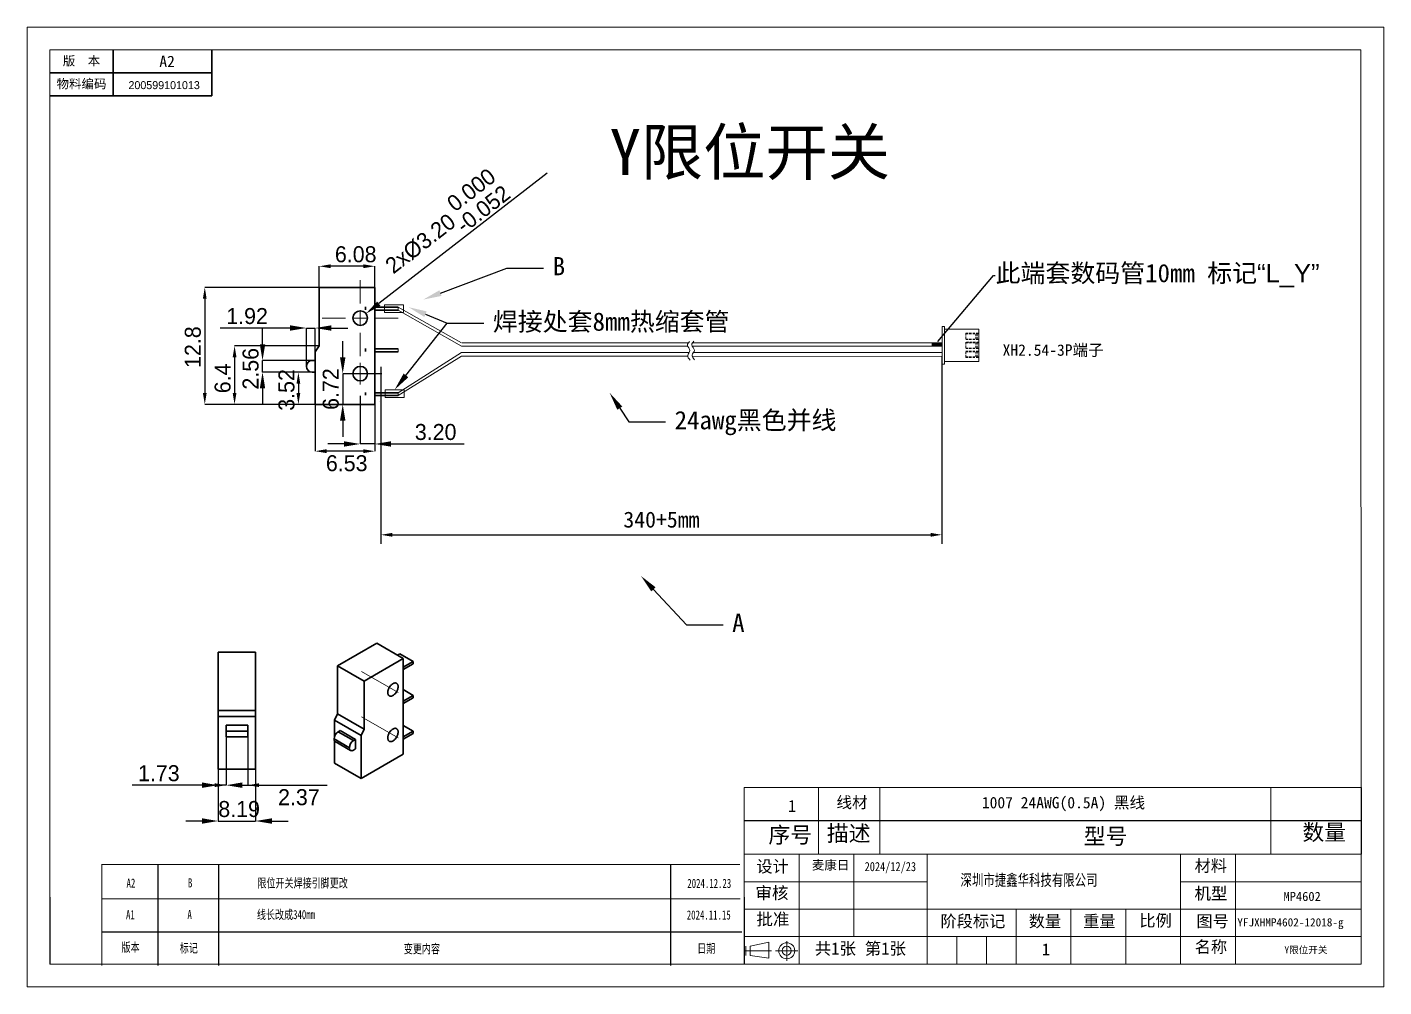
# Model space of a CAD drawing. Header units: millimetres. Extents: x -293 to 5666, y -3485 to 352.
# Drawn here: x 135.8 to 432.8, y -2423.2 to -2213.2 of the extents above; entities that cross this region are included whole.
import ezdxf
from ezdxf import colors
from ezdxf.entities.mleader import LeaderData, LeaderLine
from ezdxf.math import Vec2, Vec3

# ---------------------------------------------------------------- set-up
doc = ezdxf.new("R2010")
doc.units = ezdxf.units.MM
doc.header["$PDSIZE"] = -1
for name, pattern in [('CENTERX2', [20.32, 12.7, -2.54, 2.54, -2.54]), ('F', [0.75, 0.5, -0.25]), ('点画线', [18, 12, -2, 2, -2])]:
    doc.linetypes.add(name, pattern=pattern)
doc.layers.get('0').update_dxf_attribs({"lineweight": 18})
for name, color, linetype, lineweight in [('FORMAT', 7, 'Continuous', 35), ('SLD-0', 179, 'Continuous', 18), ('中心线层', 1, '点画线', 18), ('图框线', 1, 'Continuous', 30), ('地线', 2, 'Continuous', 18), ('尺寸线层', 3, 'Continuous', 18), ('更新', 10, 'Continuous', 18), ('轮廓实线层', 7, 'Continuous', 35)]:
    doc.layers.add(name, color=color, linetype=linetype, lineweight=lineweight)
doc.styles.add('SLDTEXTSTYLE0', font='')
doc.styles.add('SLDTEXTSTYLE1', font='')
doc.styles.add('SLDTEXTSTYLE3', font='', dxfattribs={"width": 0.827647})
doc.styles.get("Standard").update_dxf_attribs({"font": ''})
doc.styles.get('SLDTEXTSTYLE0').set_extended_font_data('汉仪长仿宋体')
doc.styles.get('SLDTEXTSTYLE1').set_extended_font_data('汉仪长仿宋体')
doc.styles.get('SLDTEXTSTYLE3').set_extended_font_data('汉仪长仿宋体')
doc.styles.get('Standard').set_extended_font_data('FangSong')
doc.dimstyles.new('ISO-25', dxfattribs={"dimtxt": 2.5, "dimasz": 2.5, "dimexe": 1.25, "dimexo": 0.625, "dimtad": 1, "dimtxsty": 'Standard', "dimcen": 2.5, "dimdle": 5, "dimadec": 0, "dimazin": 0, "dimtfac": 1, "dimtmove": 0, "dimatfit": 3, "dimfxl": 1, "dimarcsym": 0})
doc.dimstyles.new('SLDDIMSTYLE1', dxfattribs={"dimtxt": 3.5, "dimasz": 2.5, "dimexe": 0, "dimexo": 0.0625, "dimgap": 0.875, "dimtad": 2, "dimlfac": 0.5, "dimrnd": 1e-09, "dimzin": 12, "dimdsep": 46, "dimtxsty": 'SLDTEXTSTYLE1', "dimsah": 1, "dimcen": 0.09, "dimadec": 0, "dimazin": 3, "dimtfac": 1, "dimtofl": 0, "dimtmove": 0, "dimatfit": 3, "dimfxl": 1, "dimfrac": 2, "dimtolj": 1, "dimtzin": 12, "dimarcsym": 0})
doc.dimstyles.new('SLDDIMSTYLE2', dxfattribs={"dimtxt": 3.5, "dimasz": 3.556, "dimexe": 0, "dimexo": 0.0625, "dimgap": 0.875, "dimtad": 1, "dimrnd": 1e-09, "dimzin": 4, "dimdsep": 46, "dimtxsty": 'SLDTEXTSTYLE0', "dimsah": 1, "dimcen": 0.09, "dimadec": 0, "dimazin": 1, "dimtfac": 1, "dimtmove": 0, "dimatfit": 0, "dimfxl": 1, "dimfrac": 2, "dimtolj": 1, "dimtzin": 12, "dimarcsym": 0})
doc.dimstyles.new('SLDDIMSTYLE3', dxfattribs={"dimtxt": 3.5, "dimasz": 3.556, "dimexe": 0, "dimexo": 0.0625, "dimgap": 0.875, "dimtad": 1, "dimrnd": 1e-09, "dimzin": 4, "dimdsep": 46, "dimtxsty": 'SLDTEXTSTYLE0', "dimsah": 1, "dimcen": 0.09, "dimadec": 0, "dimazin": 1, "dimtol": 1, "dimtm": 0.052, "dimtfac": 1, "dimtdec": 3, "dimtofl": 0, "dimtmove": 0, "dimatfit": 3, "dimfxl": 1, "dimfrac": 2, "dimtolj": 1, "dimtzin": 0, "dimarcsym": 0})

# ---------------------------------------------------------------- blocks, each defined once
blk = doc.blocks.new('*D1189')
at = {"layer": 'Defpoints', "color": 0, "transparency": 16777216}
for p in [(336.06, -2285.24), (213.24, -2287.48), (336.06, -2324.24)]:
    blk.add_point(p, dxfattribs=at)
at = {"layer": '更新', "color": 0, "lineweight": -2, "transparency": 16777216}
for p, q in [((336.06, -2285.24), (336.06, -2326.24)), ((213.24, -2287.48), (213.24, -2326.24)), ((215.74, -2324.24), (333.56, -2324.24))]:
    blk.add_line(p, q, dxfattribs=at)
at = {"layer": '更新', "color": 0, "transparency": 16777216}
for points in [[(215.74, -2323.82), (215.74, -2324.66), (213.24, -2324.24)], [(333.56, -2324.66), (333.56, -2323.82), (336.06, -2324.24)]]:
    blk.add_solid(points, dxfattribs=at)
at = {"layer": '更新', "color": 0, "transparency": 16777216, "insert": (274.65, -2320.94), "char_height": 3.5, "attachment_point": 5}
blk.add_mtext('\\A1;340+5mm', dxfattribs=at)
blk = doc.blocks.new('*D1192')
at = {"layer": 'Defpoints', "color": 0, "transparency": 16777216}
for p in [(177.62, -2375.5), (185.81, -2375.5), (185.81, -2386.87)]:
    blk.add_point(p, dxfattribs=at)
at = {"layer": 'FORMAT', "color": 0, "lineweight": -2, "transparency": 16777216}
for p, q in [((177.62, -2375.56), (177.62, -2386.87)), ((185.81, -2375.56), (185.81, -2386.87)), ((174.07, -2386.87), (170.51, -2386.87)), ((177.62, -2386.87), (185.81, -2386.87)), ((189.37, -2386.87), (192.93, -2386.87))]:
    blk.add_line(p, q, dxfattribs=at)
at = {"layer": 'FORMAT', "color": 0, "transparency": 16777216}
for points in [[(174.07, -2387.46), (174.07, -2386.27), (177.62, -2386.87)], [(189.37, -2386.27), (189.37, -2387.46), (185.81, -2386.87)]]:
    blk.add_solid(points, dxfattribs=at)
at = {"layer": 'FORMAT', "color": 0, "transparency": 16777216, "insert": (182.21, -2382.49), "char_height": 3.5, "attachment_point": 2, "style": 'SLDTEXTSTYLE0'}
blk.add_mtext('\\A1;8.19', dxfattribs=at)
blk = doc.blocks.new('*D1193')
at = {"layer": 'Defpoints', "color": 0, "transparency": 16777216}
for p in [(179.35, -2368.46), (184.09, -2368.46), (179.35, -2379.03)]:
    blk.add_point(p, dxfattribs=at)
at = {"layer": 'FORMAT', "color": 0, "lineweight": -2, "transparency": 16777216}
for p, q in [((179.35, -2368.52), (179.35, -2379.03)), ((184.09, -2368.52), (184.09, -2379.03)), ((176.85, -2379.03), (174.35, -2379.03)), ((186.59, -2379.03), (201.5, -2379.03))]:
    blk.add_line(p, q, dxfattribs=at)
at = {"layer": 'FORMAT', "color": 0, "transparency": 16777216}
for points in [[(176.85, -2379.44), (176.85, -2378.61), (179.35, -2379.03)], [(186.59, -2378.61), (186.59, -2379.44), (184.09, -2379.03)]]:
    blk.add_solid(points, dxfattribs=at)
at = {"layer": 'FORMAT', "color": 0, "transparency": 16777216, "insert": (195.29, -2379.9), "char_height": 3.5, "attachment_point": 2, "style": 'SLDTEXTSTYLE1'}
blk.add_mtext('\\A1;2.37', dxfattribs=at)
blk = doc.blocks.new('*D1194')
at = {"layer": 'Defpoints', "color": 0, "transparency": 16777216}
for p in [(179.35, -2368.46), (177.62, -2375.5), (177.62, -2379.03)]:
    blk.add_point(p, dxfattribs=at)
at = {"layer": 'FORMAT', "color": 0, "lineweight": -2, "transparency": 16777216}
for p, q in [((179.35, -2368.52), (179.35, -2379.03)), ((177.62, -2375.56), (177.62, -2379.03)), ((174.07, -2379.03), (158.76, -2379.03)), ((179.35, -2379.03), (177.62, -2379.03)), ((182.91, -2379.03), (186.46, -2379.03))]:
    blk.add_line(p, q, dxfattribs=at)
at = {"layer": 'FORMAT', "color": 0, "transparency": 16777216}
for points in [[(174.07, -2379.62), (174.07, -2378.43), (177.62, -2379.03)], [(182.91, -2378.43), (182.91, -2379.62), (179.35, -2379.03)]]:
    blk.add_solid(points, dxfattribs=at)
at = {"layer": 'FORMAT', "color": 0, "transparency": 16777216, "insert": (164.63, -2374.65), "char_height": 3.5, "attachment_point": 2, "style": 'SLDTEXTSTYLE0'}
blk.add_mtext('\\A1;1.73', dxfattribs=at)
blk = doc.blocks.new('*D1198')
at = {"layer": 'Defpoints', "color": 0, "transparency": 16777216}
for p in [(211.91, -2270.1), (174.69, -2295.7), (211.91, -2295.7)]:
    blk.add_point(p, dxfattribs=at)
at = {"layer": 'FORMAT', "color": 0, "lineweight": -2, "transparency": 16777216}
for p, q in [((211.85, -2270.1), (174.69, -2270.1)), ((174.69, -2272.6), (174.69, -2293.2)), ((211.85, -2295.7), (174.69, -2295.7))]:
    blk.add_line(p, q, dxfattribs=at)
at = {"layer": 'FORMAT', "color": 0, "transparency": 16777216}
for points in [[(175.1, -2272.6), (174.27, -2272.6), (174.69, -2270.1)], [(174.27, -2293.2), (175.1, -2293.2), (174.69, -2295.7)]]:
    blk.add_solid(points, dxfattribs=at)
at = {"layer": 'FORMAT', "color": 0, "transparency": 16777216, "insert": (170.31, -2283.17), "char_height": 3.5, "attachment_point": 2, "rotation": 90, "style": 'SLDTEXTSTYLE1'}
blk.add_mtext('\\A1;12.8', dxfattribs=at)
blk = doc.blocks.new('*D1199')
at = {"layer": 'Defpoints', "color": 0, "transparency": 16777216}
for p in [(213.51, -2288.98), (204.89, -2295.7), (211.91, -2295.7)]:
    blk.add_point(p, dxfattribs=at)
at = {"layer": 'FORMAT', "color": 0, "lineweight": -2, "transparency": 16777216}
for p, q in [((204.89, -2285.43), (204.89, -2281.87)), ((213.45, -2288.98), (204.89, -2288.98)), ((204.89, -2288.98), (204.89, -2295.7)), ((211.85, -2295.7), (204.89, -2295.7)), ((204.89, -2299.26), (204.89, -2302.81))]:
    blk.add_line(p, q, dxfattribs=at)
at = {"layer": 'FORMAT', "color": 0, "transparency": 16777216}
for points in [[(204.29, -2285.43), (205.48, -2285.43), (204.89, -2288.98)], [(205.48, -2299.26), (204.29, -2299.26), (204.89, -2295.7)]]:
    blk.add_solid(points, dxfattribs=at)
at = {"layer": 'FORMAT', "color": 0, "transparency": 16777216, "insert": (200.51, -2292.35), "char_height": 3.5, "attachment_point": 2, "rotation": 90, "style": 'SLDTEXTSTYLE0'}
blk.add_mtext('\\A1;6.72', dxfattribs=at)
blk = doc.blocks.new('*D1200')
at = {"layer": 'Defpoints', "color": 0, "transparency": 16777216}
for p in [(198.85, -2295.7), (211.91, -2295.7), (198.85, -2305.94)]:
    blk.add_point(p, dxfattribs=at)
at = {"layer": 'FORMAT', "color": 0, "lineweight": -2, "transparency": 16777216}
for p, q in [((198.85, -2295.76), (198.85, -2305.94)), ((211.91, -2295.76), (211.91, -2305.94)), ((209.41, -2305.94), (201.35, -2305.94))]:
    blk.add_line(p, q, dxfattribs=at)
at = {"layer": 'FORMAT', "color": 0, "transparency": 16777216}
for points in [[(201.35, -2305.52), (201.35, -2306.36), (198.85, -2305.94)], [(209.41, -2306.36), (209.41, -2305.52), (211.91, -2305.94)]]:
    blk.add_solid(points, dxfattribs=at)
at = {"layer": 'FORMAT', "color": 0, "transparency": 16777216, "insert": (205.76, -2306.82), "char_height": 3.5, "attachment_point": 2, "style": 'SLDTEXTSTYLE1'}
blk.add_mtext('\\A1;6.53', dxfattribs=at)
blk = doc.blocks.new('*D1201')
at = {"layer": 'Defpoints', "color": 0, "transparency": 16777216}
for p in [(208.71, -2293.78), (211.91, -2295.7), (208.71, -2304.36)]:
    blk.add_point(p, dxfattribs=at)
at = {"layer": 'FORMAT', "color": 0, "lineweight": -2, "transparency": 16777216}
for p, q in [((208.71, -2293.84), (208.71, -2304.36)), ((211.91, -2295.76), (211.91, -2304.36)), ((205.15, -2304.36), (201.6, -2304.36)), ((211.91, -2304.36), (208.71, -2304.36)), ((215.47, -2304.36), (231.44, -2304.36))]:
    blk.add_line(p, q, dxfattribs=at)
at = {"layer": 'FORMAT', "color": 0, "transparency": 16777216}
for points in [[(205.15, -2304.96), (205.15, -2303.77), (208.71, -2304.36)], [(215.47, -2303.77), (215.47, -2304.96), (211.91, -2304.36)]]:
    blk.add_solid(points, dxfattribs=at)
at = {"layer": 'FORMAT', "color": 0, "transparency": 16777216, "insert": (225.23, -2299.99), "char_height": 3.5, "attachment_point": 2, "style": 'SLDTEXTSTYLE0'}
blk.add_mtext('\\A1;3.20', dxfattribs=at)
blk = doc.blocks.new('*D1202')
at = {"layer": 'Defpoints', "color": 0, "transparency": 16777216}
for p in [(198.85, -2278.99), (198.85, -2284.18), (196.93, -2287.38)]:
    blk.add_point(p, dxfattribs=at)
at = {"layer": 'FORMAT', "color": 0, "lineweight": -2, "transparency": 16777216}
for p, q in [((193.38, -2278.99), (178.07, -2278.99)), ((196.93, -2287.32), (196.93, -2278.99)), ((196.93, -2278.99), (198.85, -2278.99)), ((198.85, -2284.12), (198.85, -2278.99)), ((202.41, -2278.99), (205.97, -2278.99))]:
    blk.add_line(p, q, dxfattribs=at)
at = {"layer": 'FORMAT', "color": 0, "transparency": 16777216}
for points in [[(193.38, -2279.58), (193.38, -2278.4), (196.93, -2278.99)], [(202.41, -2278.4), (202.41, -2279.58), (198.85, -2278.99)]]:
    blk.add_solid(points, dxfattribs=at)
at = {"layer": 'FORMAT', "color": 0, "transparency": 16777216, "insert": (183.95, -2274.62), "char_height": 3.5, "attachment_point": 2, "style": 'SLDTEXTSTYLE0'}
blk.add_mtext('\\A1;1.92', dxfattribs=at)
blk = doc.blocks.new('*D1203')
at = {"layer": 'Defpoints', "color": 0, "transparency": 16777216}
for p in [(199.75, -2265.48), (199.75, -2270.1), (211.91, -2270.1)]:
    blk.add_point(p, dxfattribs=at)
at = {"layer": 'FORMAT', "color": 0, "lineweight": -2, "transparency": 16777216}
for p, q in [((199.75, -2270.04), (199.75, -2265.48)), ((209.41, -2265.48), (202.25, -2265.48)), ((211.91, -2270.04), (211.91, -2265.48))]:
    blk.add_line(p, q, dxfattribs=at)
at = {"layer": 'FORMAT', "color": 0, "transparency": 16777216}
for points in [[(202.25, -2265.06), (202.25, -2265.89), (199.75, -2265.48)], [(209.41, -2265.89), (209.41, -2265.06), (211.91, -2265.48)]]:
    blk.add_solid(points, dxfattribs=at)
at = {"layer": 'FORMAT', "color": 0, "transparency": 16777216, "insert": (207.73, -2261.1), "char_height": 3.5, "attachment_point": 2, "style": 'SLDTEXTSTYLE1'}
blk.add_mtext('\\A1;6.08', dxfattribs=at)
blk = doc.blocks.new('*D1204')
at = {"layer": 'Defpoints', "color": 0, "transparency": 16777216}
for p in [(207.45, -2277.8), (209.97, -2275.84)]:
    blk.add_point(p, dxfattribs=at)
at = {"layer": 'FORMAT', "color": 0, "lineweight": -2, "transparency": 16777216}
for p, q in [((249.62, -2245.09), (212.78, -2273.66)), ((208.62, -2276.82), (208.8, -2276.82)), ((208.71, -2276.91), (208.71, -2276.73))]:
    blk.add_line(p, q, dxfattribs=at)
at = {"layer": 'FORMAT', "color": 0, "transparency": 16777216}
blk.add_solid([(212.42, -2273.19), (213.15, -2274.13), (209.97, -2275.84)], dxfattribs=at)
at = {"layer": 'FORMAT', "color": 0, "transparency": 16777216, "insert": (212.31, -2262.59), "char_height": 3.5, "attachment_point": 1, "rotation": 37.7936, "style": 'SLDTEXTSTYLE0'}
blk.add_mtext('\\A1;2x%%c3.20\\S 0.000^ -0.052;', dxfattribs=at)
blk = doc.blocks.new('*D1205')
at = {"layer": 'Defpoints', "color": 0, "transparency": 16777216}
for p in [(187.33, -2286.1), (198.21, -2286.1), (198.21, -2288.66)]:
    blk.add_point(p, dxfattribs=at)
at = {"layer": 'FORMAT', "color": 0, "lineweight": -2, "transparency": 16777216}
for p, q in [((187.33, -2282.55), (187.33, -2278.99)), ((198.15, -2286.1), (187.33, -2286.1)), ((187.33, -2288.66), (187.33, -2286.1)), ((198.15, -2288.66), (187.33, -2288.66)), ((187.33, -2292.22), (187.33, -2295.77))]:
    blk.add_line(p, q, dxfattribs=at)
at = {"layer": 'FORMAT', "color": 0, "transparency": 16777216}
for points in [[(186.74, -2282.55), (187.92, -2282.55), (187.33, -2286.1)], [(187.92, -2292.22), (186.74, -2292.22), (187.33, -2288.66)]]:
    blk.add_solid(points, dxfattribs=at)
at = {"layer": 'FORMAT', "color": 0, "transparency": 16777216, "insert": (182.96, -2287.91), "char_height": 3.5, "attachment_point": 2, "rotation": 90, "style": 'SLDTEXTSTYLE0'}
blk.add_mtext('\\A1;2.56', dxfattribs=at)
blk = doc.blocks.new('*D1206')
at = {"layer": 'Defpoints', "color": 0, "transparency": 16777216}
for p in [(198.21, -2288.66), (195.18, -2295.7), (198.85, -2295.7)]:
    blk.add_point(p, dxfattribs=at)
at = {"layer": 'FORMAT', "color": 0, "lineweight": -2, "transparency": 16777216}
for p, q in [((198.15, -2288.66), (195.18, -2288.66)), ((195.18, -2291.16), (195.18, -2293.2)), ((198.79, -2295.7), (195.18, -2295.7))]:
    blk.add_line(p, q, dxfattribs=at)
at = {"layer": 'FORMAT', "color": 0, "transparency": 16777216}
for points in [[(195.6, -2291.16), (194.77, -2291.16), (195.18, -2288.66)], [(194.77, -2293.2), (195.6, -2293.2), (195.18, -2295.7)]]:
    blk.add_solid(points, dxfattribs=at)
at = {"layer": 'FORMAT', "color": 0, "transparency": 16777216, "insert": (190.81, -2292.54), "char_height": 3.5, "attachment_point": 2, "rotation": 90, "style": 'SLDTEXTSTYLE1'}
blk.add_mtext('\\A1;3.52', dxfattribs=at)
blk = doc.blocks.new('*D1207')
at = {"layer": 'Defpoints', "color": 0, "transparency": 16777216}
for p in [(199.75, -2282.9), (181.21, -2295.7), (198.85, -2295.7)]:
    blk.add_point(p, dxfattribs=at)
at = {"layer": 'FORMAT', "color": 0, "lineweight": -2, "transparency": 16777216}
for p, q in [((199.69, -2282.9), (181.21, -2282.9)), ((181.21, -2285.4), (181.21, -2293.2)), ((198.79, -2295.7), (181.21, -2295.7))]:
    blk.add_line(p, q, dxfattribs=at)
at = {"layer": 'FORMAT', "color": 0, "transparency": 16777216}
for points in [[(181.63, -2285.4), (180.8, -2285.4), (181.21, -2282.9)], [(180.8, -2293.2), (181.63, -2293.2), (181.21, -2295.7)]]:
    blk.add_solid(points, dxfattribs=at)
at = {"layer": 'FORMAT', "color": 0, "transparency": 16777216, "insert": (176.84, -2290.01), "char_height": 3.5, "attachment_point": 2, "rotation": 90, "style": 'SLDTEXTSTYLE1'}
blk.add_mtext('\\A1;6.4', dxfattribs=at)
blk = doc.blocks.new('SW_CENTERMARKSYMBOL_0')
at = {"layer": '中心线层', "color": 0}
for p, q in [((0, 5), (0, 13)), ((-5, 0), (-13, 0)), ((0, 0), (-2.5, 0)), ((0, 0), (0, 2.5)), ((0, 0), (0, -2.5)), ((0, 0), (2.5, 0)), ((5, 0), (13, 0)), ((0, -5), (0, -13))]:
    blk.add_line(p, q, dxfattribs=at)
blk = doc.blocks.new('SW_CENTERMARKSYMBOL_1')
at = {"layer": '中心线层', "color": 0}
for p, q in [((-2.5, 0), (-3.75, 0)), ((0, 0), (-2.5, 0)), ((0, 2.5), (0, 3.75)), ((0, 0), (0, 2.5)), ((0, 0), (0, -2.5)), ((0, 0), (2.5, 0)), ((2.5, 0), (3.75, 0)), ((0, -2.5), (0, -3.75))]:
    blk.add_line(p, q, dxfattribs=at)

msp = doc.modelspace()

# ---------------------------------------------------------------- hatches: boundary and pattern name
at = {"lineweight": 15}
msp.add_hatch(color=256, dxfattribs=at).paths.add_polyline_path([(336.1009, -2282.9988), (336.0892, -2282.2653), (333.8235, -2282.2653), (333.8353, -2282.9988)])

# ---------------------------------------------------------------- linework, layer by layer
at = {"color": 7, "linetype": 'Continuous', "lineweight": 35}
for p, q in [((199.7496, -2282.9014), (199.7496, -2270.1014)), ((199.7496, -2270.1014), (211.9096, -2270.1014)), ((211.9096, -2270.1014), (211.9096, -2295.7014)), ((209.9014, -2274.3834), (209.9014, -2275.0234)), ((217.0296, -2274.4534), (211.9096, -2274.4534)), ((217.0296, -2275.0934), (211.9096, -2275.0934)), ((198.8536, -2284.1814), (199.7496, -2282.9014)), ((209.9014, -2283.4714), (209.9014, -2284.1114)), ((217.0296, -2283.5414), (211.9096, -2283.5414)), ((198.2136, -2286.1014), (198.8536, -2286.1014)), ((198.8536, -2295.7014), (198.8536, -2284.1814)), ((217.0296, -2284.1814), (211.9096, -2284.1814)), ((198.2136, -2288.6614), (198.8536, -2288.6614)), ((211.9096, -2295.7014), (198.8536, -2295.7014)), ((209.9014, -2293.0714), (209.9014, -2293.7114)), ((217.0296, -2293.1414), (211.9096, -2293.1414)), ((217.0296, -2293.7814), (211.9096, -2293.7814)), ((203.756, -2352.9376), (212.3544, -2347.9739)), ((212.3544, -2347.9739), (218.147, -2351.3179)), ((177.6212, -2349.9017), (185.8132, -2349.9017)), ((177.6212, -2362.7017), (177.6212, -2349.9017)), ((185.8132, -2362.7017), (185.8132, -2349.9017)), ((209.5486, -2356.2817), (218.147, -2351.3179)), ((217.4229, -2350.2735), (216.8804, -2350.5867)), ((217.4229, -2350.2735), (220.3192, -2351.9455)), ((218.147, -2351.3179), (218.147, -2372.2213)), ((220.3192, -2351.9455), (218.147, -2353.1995)), ((220.3192, -2351.9455), (220.3192, -2352.4681)), ((203.756, -2363.3894), (203.756, -2352.9376)), ((203.756, -2352.9376), (209.5486, -2356.2817)), ((220.3192, -2352.4681), (218.147, -2353.7221)), ((209.5486, -2366.7334), (209.5486, -2356.2817)), ((218.147, -2358.1122), (220.3192, -2359.3662)), ((220.3192, -2359.3662), (218.147, -2360.6202)), ((220.3192, -2359.8888), (218.147, -2361.1428)), ((220.3192, -2359.3662), (220.3192, -2359.8888)), ((177.6212, -2363.9817), (177.6212, -2362.7017)), ((177.6212, -2362.7017), (185.8132, -2362.7017)), ((177.6212, -2363.9817), (185.8132, -2363.9817)), ((177.6212, -2375.5017), (177.6212, -2363.9817)), ((185.8132, -2363.9817), (185.8132, -2362.7017)), ((185.8132, -2375.5017), (185.8132, -2363.9817)), ((203.1224, -2364.8003), (203.756, -2363.3894)), ((203.756, -2363.3894), (209.5486, -2366.7334)), ((179.3492, -2367.1817), (179.3492, -2365.9017)), ((179.3492, -2365.9017), (184.0852, -2365.9017)), ((184.0852, -2365.9017), (184.0852, -2367.1817)), ((203.1224, -2364.8003), (208.915, -2368.1443)), ((203.1224, -2368.2734), (203.1224, -2364.8003)), ((203.8917, -2367.3347), (204.3443, -2367.0734)), ((207.6931, -2369.0067), (204.3443, -2367.0734)), ((208.915, -2368.1443), (209.5486, -2366.7334)), ((218.147, -2365.951), (220.3192, -2367.205)), ((179.3492, -2367.1817), (184.0852, -2367.1817)), ((179.3492, -2368.4617), (179.3492, -2367.1817)), ((184.0852, -2368.4617), (179.3492, -2368.4617)), ((184.0852, -2367.1817), (184.0852, -2368.4617)), ((202.9866, -2368.9023), (206.3355, -2370.8356)), ((203.1224, -2374.2068), (203.1224, -2369.3746)), ((203.2518, -2369.4884), (206.6007, -2371.4216)), ((203.8917, -2367.3347), (207.2406, -2369.2679)), ((207.2406, -2369.2679), (207.6931, -2369.0067)), ((207.6931, -2371.097), (207.6931, -2369.0067)), ((208.915, -2377.5508), (208.915, -2368.1443)), ((220.3192, -2367.205), (218.147, -2368.459)), ((220.3192, -2367.7276), (218.147, -2368.9816)), ((220.3192, -2367.205), (220.3192, -2367.7276)), ((207.2406, -2371.3583), (207.6931, -2371.097)), ((218.147, -2372.2213), (208.915, -2377.5508)), ((177.6212, -2375.5017), (185.8132, -2375.5017)), ((203.1224, -2374.2068), (208.915, -2377.5508))]:
    msp.add_line(p, q, dxfattribs=at)
at = {"lineweight": 0}
for p, q in [((336.1103, -2280.6886), (336.1103, -2288.9873)), ((336.1249, -2278.6366), (336.5112, -2278.6366)), ((336.1249, -2278.6366), (336.1249, -2286.9353)), ((336.5112, -2278.6366), (336.5623, -2278.648)), ((336.5623, -2278.648), (336.6021, -2278.6764)), ((336.6021, -2278.6764), (336.6305, -2278.7161)), ((336.6305, -2278.7161), (336.6418, -2278.7672)), ((336.6418, -2278.7672), (336.6418, -2279.2387)), ((344.168, -2279.2387), (336.6418, -2279.2387)), ((336.6418, -2279.2387), (336.6418, -2286.8046)), ((344.168, -2279.2387), (344.168, -2286.3332)), ((336.6021, -2286.8955), (336.5623, -2286.9239)), ((336.6305, -2286.8558), (336.6021, -2286.8955)), ((336.6418, -2286.8046), (336.6305, -2286.8558)), ((344.168, -2286.3332), (336.6418, -2286.3332)), ((336.5112, -2286.9353), (336.1249, -2286.9353)), ((336.5623, -2286.9239), (336.5112, -2286.9353))]:
    msp.add_line(p, q, dxfattribs=at)
for p, q in [((292.8013, -2379.5318), (427.8013, -2379.5318)), ((292.8013, -2394.1553), (292.8013, -2379.5318)), ((309.025, -2394.1553), (309.025, -2379.5318)), ((322.4505, -2379.5318), (322.4505, -2394.1553)), ((408.0513, -2394.1553), (408.0513, -2379.5318)), ((292.8013, -2386.8435), (427.8013, -2386.8166)), ((152.07, -2396.4134), (291.826, -2396.4134)), ((152.1251, -2396.4134), (152.1251, -2418.5109)), ((140.828, -2403.5319), (140.828, -2418.1553)), ((152.1251, -2403.8874), (291.8811, -2403.8874)), ((152.1251, -2411.1723), (291.8353, -2411.1723))]:
    msp.add_line(p, q)
at = {"lineweight": -3}
for p, q in [((164.5142, -2418.5109), (164.5142, -2396.4134)), ((177.6831, -2396.4134), (177.6831, -2418.5109)), ((276.6115, -2396.4134), (276.6115, -2418.5109)), ((292.8013, -2403.5319), (292.8013, -2418.1553))]:
    msp.add_line(p, q, dxfattribs=at)
at = {"lineweight": -2}
msp.add_line((292.2827, -2411.1723), (152.1251, -2411.1723), dxfattribs=at)
at = {"linetype": 'F', "lineweight": 13}
for points in [[(341.2876, -2280.1164), (341.2876, -2281.5218), (344.168, -2281.5218)], [(341.2876, -2280.1164), (344.168, -2280.1164)], [(341.2876, -2280.2405), (344.168, -2280.2405)], [(343.5154, -2280.2405), (343.5154, -2281.3977)], [(343.8013, -2280.2405), (343.8013, -2281.3977)], [(341.2876, -2281.3977), (344.168, -2281.3977)], [(344.168, -2282.0833), (341.2876, -2282.0833), (341.2876, -2283.4886)], [(341.2876, -2282.2073), (344.168, -2282.2073)], [(341.2876, -2283.3646), (344.168, -2283.3646)], [(341.2876, -2283.4886), (344.168, -2283.4886)], [(343.5154, -2283.3646), (343.5154, -2282.2073)], [(343.8013, -2283.3646), (343.8013, -2282.2073)], [(341.2876, -2285.4555), (341.2876, -2284.0501), (344.168, -2284.0501)], [(341.2876, -2284.1742), (344.168, -2284.1742)], [(341.2876, -2285.3314), (344.168, -2285.3314)], [(341.2876, -2285.4555), (344.168, -2285.4555)], [(343.5154, -2285.3314), (343.5154, -2284.1742)], [(343.8013, -2285.3314), (343.8013, -2284.1742)]]:
    msp.add_lwpolyline(points, dxfattribs=at)
at = {"color": 7, "linetype": 'Continuous', "lineweight": 35, "flags": 128}
for points in [[(215.8843, -2359.4178), (215.9789, -2359.3585), (216.0729, -2359.2905), (216.1656, -2359.2143), (216.2563, -2359.1303), (216.3444, -2359.0392), (216.4293, -2358.9415), (216.5104, -2358.838), (216.587, -2358.7295), (216.6587, -2358.6166), (216.725, -2358.5001), (216.7854, -2358.381), (216.8395, -2358.2599), (216.8869, -2358.1378), (216.9272, -2358.0155), (216.9603, -2357.8939), (216.9858, -2357.7738), (217.0035, -2357.656), (217.0134, -2357.5415), (217.0154, -2357.431), (217.0094, -2357.3252), (216.9956, -2357.2249), (216.974, -2357.1309), (216.9447, -2357.0437), (216.908, -2356.9641), (216.8641, -2356.8924), (216.8133, -2356.8294), (216.756, -2356.7753), (216.6926, -2356.7306), (216.6235, -2356.6955), (216.5493, -2356.6704), (216.4704, -2356.6555), (216.3873, -2356.6507), (216.3008, -2356.6561), (216.2113, -2356.6718), (216.1195, -2356.6976), (216.0261, -2356.7333), (215.9316, -2356.7786), (215.8369, -2356.8333), (215.7425, -2356.897), (215.649, -2356.9692), (215.5573, -2357.0494), (215.4678, -2357.137), (215.3812, -2357.2315), (215.2982, -2357.3321), (215.2193, -2357.4382), (215.145, -2357.5491), (215.0759, -2357.6639), (215.0125, -2357.7818), (214.9552, -2357.902), (214.9045, -2358.0237), (214.8606, -2358.146), (214.8239, -2358.2681), (214.7946, -2358.389), (214.7729, -2358.508), (214.7591, -2358.6243), (214.7531, -2358.7369), (214.7551, -2358.8452), (214.765, -2358.9483), (214.7828, -2359.0455), (214.8083, -2359.1362), (214.8413, -2359.2197), (214.8816, -2359.2954), (214.929, -2359.3628), (214.9831, -2359.4214), (215.0435, -2359.4709), (215.1098, -2359.5108), (215.1815, -2359.5409), (215.2582, -2359.5609), (215.3392, -2359.5708), (215.4241, -2359.5705), (215.5122, -2359.5599), (215.6029, -2359.5391), (215.6956, -2359.5084), (215.7896, -2359.4678), (215.8843, -2359.4178)], [(215.8843, -2369.3469), (215.9789, -2369.2877), (216.0729, -2369.2197), (216.1656, -2369.1434), (216.2563, -2369.0594), (216.3444, -2368.9683), (216.4293, -2368.8707), (216.5104, -2368.7672), (216.587, -2368.6586), (216.6587, -2368.5457), (216.725, -2368.4293), (216.7854, -2368.3101), (216.8395, -2368.189), (216.8869, -2368.0669), (216.9272, -2367.9446), (216.9603, -2367.823), (216.9858, -2367.7029), (217.0035, -2367.5852), (217.0134, -2367.4706), (217.0154, -2367.3601), (217.0094, -2367.2543), (216.9956, -2367.1541), (216.974, -2367.06), (216.9447, -2366.9729), (216.908, -2366.8932), (216.8641, -2366.8216), (216.8133, -2366.7585), (216.756, -2366.7044), (216.6926, -2366.6597), (216.6235, -2366.6247), (216.5493, -2366.5996), (216.4704, -2366.5846), (216.3873, -2366.5798), (216.3008, -2366.5853), (216.2113, -2366.601), (216.1195, -2366.6267), (216.0261, -2366.6624), (215.9316, -2366.7078), (215.8369, -2366.7625), (215.7425, -2366.8261), (215.649, -2366.8983), (215.5573, -2366.9785), (215.4678, -2367.0661), (215.3812, -2367.1606), (215.2982, -2367.2613), (215.2193, -2367.3674), (215.145, -2367.4782), (215.0759, -2367.593), (215.0125, -2367.7109), (214.9552, -2367.8311), (214.9045, -2367.9528), (214.8606, -2368.0751), (214.8239, -2368.1972), (214.7946, -2368.3182), (214.7729, -2368.4372), (214.7591, -2368.5534), (214.7531, -2368.6661), (214.7551, -2368.7743), (214.765, -2368.8774), (214.7828, -2368.9746), (214.8083, -2369.0653), (214.8413, -2369.1488), (214.8816, -2369.2245), (214.929, -2369.2919), (214.9831, -2369.3506), (215.0435, -2369.4), (215.1098, -2369.4399), (215.1815, -2369.47), (215.2582, -2369.4901), (215.3392, -2369.4999), (215.4241, -2369.4996), (215.5122, -2369.489), (215.6029, -2369.4683), (215.6956, -2369.4375), (215.7896, -2369.397), (215.8843, -2369.3469)]]:
    msp.add_lwpolyline(points, dxfattribs=at)
at = {"color": 7, "linetype": 'Continuous', "lineweight": 35}
for centre in [(208.7096, -2276.8214), (208.7096, -2288.9814)]:
    msp.add_circle(centre, 1.6, dxfattribs=at)
for centre, radius, start, end in [((198.2136, -2287.3814), 1.28, 90, 180), ((198.2136, -2287.3814), 1.28, 180, 270), ((203.62, -2368.9688), 0.6369, 174.012351, 234.675468), ((204.9517, -2368.9918), 1.9671, 122.605478, 177.394522), ((208.3006, -2370.925), 1.9671, 122.605478, 177.394522), ((206.8873, -2370.9251), 0.559, 170.785963, 309.203285)]:
    msp.add_arc(centre, radius, start, end, dxfattribs=at)
at = {"layer": 'Defpoints', "lineweight": 13}
msp.add_lwpolyline([(432.8022, -2423.1553), (432.8022, -2213.1553), (135.8022, -2213.1553), (135.8022, -2423.1553)], close=True, dxfattribs=at)
at = {"layer": 'FORMAT', "linetype": 'CENTERX2', "lineweight": 18}
for p, q in [((208.9831, -2354.1273), (216.9928, -2358.7512)), ((208.9831, -2364.0565), (216.9928, -2368.6804))]:
    msp.add_line(p, q, dxfattribs=at)
at = {"layer": 'FORMAT', "lineweight": 13}
for p, q in [((427.8013, -2379.5318), (427.8013, -2394.1553)), ((292.8013, -2394.1553), (388.3013, -2394.1553)), ((292.8013, -2394.1553), (292.8013, -2418.1553)), ((304.8013, -2394.1553), (304.8013, -2418.1553)), ((316.8013, -2394.1553), (316.8013, -2412.1553)), ((332.8013, -2394.1553), (332.8013, -2418.1553)), ((388.3013, -2394.1553), (388.3013, -2418.1553)), ((388.3013, -2394.1553), (427.8013, -2394.1553)), ((400.3013, -2394.1553), (400.3013, -2418.1553)), ((332.8013, -2400.1553), (292.8013, -2400.1553)), ((388.3013, -2400.1553), (427.8013, -2400.1553)), ((292.8013, -2406.1553), (427.8013, -2406.1553)), ((352.3013, -2418.1553), (352.3013, -2406.1553)), ((364.3013, -2406.1553), (364.3013, -2418.1553)), ((376.3013, -2406.1553), (376.3013, -2418.1553)), ((332.8013, -2412.1553), (292.8013, -2412.1553)), ((293.1474, -2414.2653), (293.1474, -2416.2954)), ((294.0814, -2414.2653), (298.1875, -2413.3805)), ((294.0814, -2414.2653), (294.0814, -2416.2954)), ((298.1875, -2413.3805), (298.1875, -2416.877)), ((302.0814, -2413.1585), (302.0814, -2417.4306)), ((427.8013, -2412.1553), (332.8013, -2412.1553)), ((339.3013, -2418.1553), (339.3013, -2412.1553)), ((345.8013, -2412.1553), (345.8013, -2418.1553)), ((298.7478, -2415.2591), (292.7431, -2415.2591)), ((298.1875, -2416.877), (294.0814, -2416.2954)), ((304.4785, -2415.2527), (299.6461, -2415.2527))]:
    msp.add_line(p, q, dxfattribs=at)
at = {"layer": 'FORMAT', "lineweight": -3}
msp.add_line((427.8013, -2379.5318), (427.8013, -2394.1553), dxfattribs=at)
at = {"layer": 'FORMAT', "lineweight": -2}
msp.add_line((427.8013, -2386.8166), (292.8013, -2386.8435), dxfattribs=at)
at = {"layer": 'FORMAT', "lineweight": 13}
for radius in [1.75, 1]:
    msp.add_circle((302.0814, -2415.2591), radius, dxfattribs=at)
at = {"layer": 'SLD-0', "color": 7, "linetype": 'Continuous', "true_color": 0xffffff}
msp.add_line((427.8013, -2386.8166), (427.8013, -2394.1553), dxfattribs=at)
at = {"layer": '图框线', "color": 0, "lineweight": 13}
for p, q in [((140.8022, -2218.1553), (427.7913, -2218.1553)), ((140.8022, -2418.1553), (140.8022, -2218.1553))]:
    msp.add_line(p, q, dxfattribs=at)
at = {"layer": '图框线', "color": 0, "linetype": 'ByBlock', "lineweight": 13}
for p in [(427.7913, -2218.1553), (140.8022, -2418.1553)]:
    msp.add_line(p, (427.8013, -2418.1553), dxfattribs=at)
at = {"layer": '地线', "color": 0, "lineweight": 13}
for p, q in [((230.9224, -2282.9973), (280.4205, -2282.9946)), ((230.9991, -2282.254), (280.5305, -2282.259)), ((281.3778, -2282.9958), (336.1103, -2282.9927)), ((281.4425, -2282.2603), (336.1103, -2282.2654)), ((230.9224, -2284.3608), (280.7449, -2284.3608)), ((230.9224, -2285.1274), (280.4166, -2285.1778)), ((281.3746, -2285.18), (336.0581, -2285.2357)), ((281.7041, -2284.362), (336.0581, -2284.362))]:
    msp.add_line(p, q, dxfattribs=at)
at = {"layer": '更新', "color": 0}
for p, q in [((230.9224, -2282.254), (217.0296, -2274.4329)), ((217.0296, -2274.4534), (217.0296, -2275.0934)), ((230.9224, -2282.9973), (217.0296, -2275.0729)), ((217.0296, -2284.1814), (217.0296, -2283.5414)), ((230.9224, -2284.3608), (217.0296, -2293.1414)), ((230.9224, -2285.1274), (217.0296, -2293.7814)), ((212.987, -2295.0571), (212.987, -2295.0578)), ((217.0296, -2293.7814), (217.0296, -2293.1414))]:
    msp.add_line(p, q, dxfattribs=at)
for points in [[(214.0288, -2273.9217), (218.1895, -2273.9217), (218.1895, -2275.5995), (214.0288, -2275.5995)], [(214.1675, -2292.5047), (218.3282, -2292.5047), (218.3282, -2294.1825), (214.1675, -2294.1825)]]:
    msp.add_lwpolyline(points, close=True, dxfattribs=at)
for points in [[(280.8051, -2281.9446), (280.3393, -2282.7209), (280.8999, -2283.9366), (280.4157, -2284.9897), (280.932, -2286)], [(281.7633, -2281.8702), (281.2975, -2282.6465), (281.8581, -2283.8622), (281.3739, -2284.9153), (281.8902, -2285.9256)]]:
    msp.add_spline(points, degree=3, dxfattribs=at)
at = {"layer": '轮廓实线层'}
for p, q in [((154.6022, -2218.1553), (154.6022, -2228.1553)), ((176.2402, -2218.1553), (176.2402, -2228.1553)), ((140.8022, -2223.1553), (176.2402, -2223.1553)), ((140.8022, -2228.1553), (176.2402, -2228.1553))]:
    msp.add_line(p, q, dxfattribs=at)

# ---------------------------------------------------------------- block references
at = {"layer": 'FORMAT', "xscale": 0.6400000000000001, "yscale": 0.6400000000000001, "zscale": 0.6400000000000001}
for name, p in [('SW_CENTERMARKSYMBOL_0', (208.7096, -2276.8214)), ('SW_CENTERMARKSYMBOL_1', (208.7096, -2288.9814))]:
    msp.add_blockref(name, p, dxfattribs=at)

# ---------------------------------------------------------------- texts
for s, width, gutter_width, insert, char_height, attachment_point in [('{\\fSimSun|b0|i0|c134|p2;版  本}', 13.8, 12.5, (147.7022, -2220.6553), 2, 5), ('A2', 13.8, 12.5, (166.4435, -2220.6553), 2.5, 5), ('{\\fSimSun|b0|i0|c134|p2;物料编码}', 13.8, 12.5, (147.7022, -2225.6553), 2, 5), ('{\\fSimSun|b0|i0|c134|p30;线材}', 7.850262, 12.5, (312.9679, -2381.528), 2.5, 1), ('1007 24AWG(0.5A) {\\fSimSun|b0|i0|c134|p2;黑线}', 98.928406, 12.5, (362.6659, -2383.1742), 2.5, 5), ('\\pxqc;1', 10, 17.5, (353.8318, -2413.6477), 2.6, 1)]:
    msp.add_mtext_dynamic_manual_height_columns(s, width=width, gutter_width=gutter_width, heights=[0], dxfattribs=dict(insert=insert, char_height=char_height, attachment_point=attachment_point))
at = {"color": 7, "linetype": 'Continuous', "lineweight": 35, "insert": (165.7926, -2224.9711), "char_height": 1.75, "width": 7.344298, "attachment_point": 2, "style": 'SLDTEXTSTYLE1'}
msp.add_mtext('200599101013', dxfattribs=at)
at = {"attachment_point": 1}
for s, insert, char_height, width in [('XH2.54-3P{\\fSimSun|b0|i0|c134|p46;端子}', (349.337, -2282.5637), 2.5, 21.349872), ('{\\fSimSun|b0|i0|c134|p2;序号}', (298.0894, -2388.1548), 3.5, 10.042902), ('{\\fSimSun|b0|i0|c134|p2;描述}', (310.8752, -2387.8254), 3.5, 10.042902), ('{\\fSimSun|b0|i0|c134|p2;数量}', (414.973, -2387.5805), 3.5, 10.042902), ('{\\fSimSun|b0|i0|c134|p2;型号}', (367.0982, -2388.4401), 3.5, 10.042902), ('\\C3;MP4602', (410.8331, -2402.3666), 2, 9.831857), ('{\\C3;YFJXHMP4602-12018-g}', (400.7203, -2408.132), 1.8, 9.737229)]:
    msp.add_mtext(s, dxfattribs=dict(at, insert=insert, char_height=char_height, width=width))
at = {"insert": (302.3821, -2382.2611), "char_height": 2.601721, "width": 83.86469, "attachment_point": 1, "rotation": 359.869724}
msp.add_mtext('{\\fSimSun|b0|i0|c134|p2;1}', dxfattribs=at)
at = {"char_height": 2, "attachment_point": 1, "style": 'SLDTEXTSTYLE0'}
for s, insert in [('{\\fFangSong|b0|i0|c134|p49;\\W0.707;A2}', (157.5573, -2399.451)), ('{\\fFangSong|b0|i0|c134|p49;\\W0.707;B}', (170.9989, -2399.4015)), ('{\\fFangSong|b0|i0|c134|p49;\\W0.707;限位开关焊接引脚更改}', (186.2105, -2399.4228)), ('{\\fFangSong|b0|i0|c134|p49;\\W0.707;2024.12.23}', (280.3179, -2399.5134)), ('{\\fFangSong|b0|i0|c134|p49;\\W0.707;A1}', (157.4487, -2406.3615)), ('{\\fFangSong|b0|i0|c134|p49;\\W0.707;A}', (170.8902, -2406.312)), ('{\\fFangSong|b0|i0|c134|p49;\\W0.707;线长改成340mm}', (186.1018, -2406.3333)), ('{\\fFangSong|b0|i0|c134|p49;\\W0.707;2024.11.15}', (280.2093, -2406.4239)), ('{\\fFangSong|b0|i0|c134|p49;\\W0.707;版本}', (156.4697, -2413.476)), ('{\\fFangSong|b0|i0|c134|p49;\\W0.707;标记}', (169.2164, -2413.6487)), ('{\\fFangSong|b0|i0|c134|p49;\\W0.707;变更内容}', (218.2605, -2413.8211)), ('{\\fFangSong|b0|i0|c134|p49;\\W0.707;日期}', (282.4909, -2413.7198))]:
    msp.add_mtext(s, dxfattribs=dict(at, insert=insert))
at = {"layer": 'FORMAT', "attachment_point": 1}
for s, insert, char_height in [('设计', (295.4444, -2395.5084), 2.6), ('材料', (391.3752, -2395.358), 2.6), ('批准', (295.4444, -2407.0186), 2.64583), ('阶段标记', (335.7453, -2407.4873), 2.6), ('数量', (355.0614, -2407.4873), 2.6), ('重量', (366.9754, -2407.4873), 2.6), ('比例', (379.2739, -2407.3513), 2.6), ('共1张', (308.2118, -2413.4415), 2.6458), ('名称', (391.3972, -2413.1074), 2.6)]:
    msp.add_mtext(s, dxfattribs=dict(at, insert=insert, char_height=char_height))
at = {"layer": 'FORMAT', "insert": (319.1403, -2395.8322), "char_height": 2, "attachment_point": 1, "style": 'SLDTEXTSTYLE3'}
msp.add_mtext('{\\fSimSun|b0|i0|c134|p2;2024/12/23}', dxfattribs=at)
at = {"layer": 'FORMAT', "attachment_point": 1}
for s, insert, char_height, width in [('{\\fHYSWLongFangSong|b0|i0|c134|p2;深圳市捷鑫华科技有限公司}', (340.1239, -2398.5262), 2.5, 50.284277), ('审核', (295.2335, -2401.2829), 2.64583, 8.130821), ('机型', (391.3383, -2401.3819), 2.64583, 8.073706), ('图号', (391.7802, -2407.4873), 2.6, 8.743768), ('第1张', (319.1634, -2413.4415), 2.6458, 10.845055)]:
    msp.add_mtext(s, dxfattribs=dict(at, insert=insert, char_height=char_height, width=width))
at = {"layer": '地线', "color": 0, "lineweight": 13, "attachment_point": 1}
for s, width, insert, char_height in [('麦康日', 8.54412, (307.5915, -2395.5021), 2), ('Y限位开关', 35.79398, (411.0323, -2414.3201), 1.5)]:
    msp.add_mtext_dynamic_manual_height_columns(s, width=width, gutter_width=25, heights=[0], dxfattribs=dict(at, insert=insert, char_height=char_height))

# ---------------------------------------------------------------- dimensions: what is measured, and where the dimension line sits
at = {"layer": 'FORMAT'}
for base, p1, p2, dimstyle, picture, middle in [((199.7496, -2265.4758), (211.9096, -2270.1014), (199.7496, -2270.1014), 'SLDDIMSTYLE1', '*D1203', (207.733, -2265.4758)), ((198.8536, -2278.9921), (196.9336, -2287.3814), (198.8536, -2284.1814), 'SLDDIMSTYLE2', '*D1202', (183.9466, -2278.9921)), ((198.8536, -2305.9414), (211.9096, -2295.7014), (198.8536, -2295.7014), 'SLDDIMSTYLE1', '*D1200', (205.7627, -2305.9414)), ((208.7096, -2304.3646), (211.9096, -2295.7014), (208.7096, -2293.7814), 'SLDDIMSTYLE2', '*D1201', (225.2299, -2304.3646)), ((177.6212, -2379.0276), (179.3492, -2368.4617), (177.6212, -2375.5017), 'SLDDIMSTYLE2', '*D1194', (164.6342, -2379.0276)), ((179.3492, -2379.0276), (184.0852, -2368.4617), (179.3492, -2368.4617), 'SLDDIMSTYLE1', '*D1193', (195.2935, -2379.0276)), ((185.8132, -2386.8662), (177.6212, -2375.5017), (185.8132, -2375.5017), 'SLDDIMSTYLE2', '*D1192', (182.2111, -2386.8662))]:
    dim = msp.add_linear_dim(base=base, p1=p1, p2=p2, dimstyle=dimstyle, dxfattribs=at)
    dim.commit()
    dim.dimension.update_dxf_attribs({"geometry": picture, "text_midpoint": middle, "dimtype": 160})
for base, p1, p2, dimstyle, picture, middle in [((174.6865, -2295.7014), (211.9096, -2270.1014), (211.9096, -2295.7014), 'SLDDIMSTYLE1', '*D1198', (174.6865, -2283.1719)), ((187.3306, -2286.1014), (198.2136, -2288.6614), (198.2136, -2286.1014), 'SLDDIMSTYLE2', '*D1205', (187.3306, -2287.9135)), ((181.214, -2295.7014), (199.7496, -2282.9014), (198.8536, -2295.7014), 'SLDDIMSTYLE1', '*D1207', (181.214, -2290.0149)), ((204.8863, -2295.7014), (213.5096, -2288.9814), (211.9096, -2295.7014), 'SLDDIMSTYLE2', '*D1199', (204.8863, -2292.3546)), ((195.1847, -2295.7014), (198.2136, -2288.6614), (198.8536, -2295.7014), 'SLDDIMSTYLE1', '*D1206', (195.1847, -2292.5361))]:
    dim = msp.add_linear_dim(base=base, p1=p1, p2=p2, angle=90, dimstyle=dimstyle, dxfattribs=at)
    dim.commit()
    dim.dimension.update_dxf_attribs({"geometry": picture, "text_midpoint": middle, "dimtype": 160})
at = {"layer": '更新', "color": 0}
dim = msp.add_linear_dim(base=(336.0581, -2324.2389), p1=(213.237, -2287.4815), p2=(336.0581, -2285.2357), text='340+5mm', dimstyle='ISO-25', override={"dimtxt": 3.5, "dimexe": 2, "dimexo": 0, "dimgap": 1.524, "dimtih": 1, "dimtoh": 1, "dimzin": 0, "dimtxsty": 'Standard', "dimadec": 2, "dimtolj": 1}, dxfattribs=at)
dim.commit()
dim.dimension.update_dxf_attribs({"geometry": '*D1189', "text_midpoint": (274.6476, -2320.9449)})

# ---------------------------------------------------------------- leaders
ml = msp.add_multileader_mtext('Standard')
ml.set_content('{\\fSimSun|b0|i0|c134|p2;24awg黑色并线}', color=256)
ml.set_leader_properties()
ml.build(insert=Vec2(0, 0))
ctx = ml.context
ctx.base_point, ctx.plane_origin = Vec3(275.5399, -2299.5269), Vec3(263.3293, -2293.1905)
notes = []
notes.append((ctx, [(0, (1, 1, 0), (267.5399, -2299.5269), (1, 0), 8, [(0, [(263.3293, -2293.1905)], 0, [])])]))
ctx.mtext.insert, ctx.mtext.flow_direction = Vec3(277.5399, -2297.147), 5
at = {"color": 1}
ml = msp.add_multileader_mtext('Standard', dxfattribs=at)
ml.set_content('A', color=1)
ml.set_leader_properties()
ml.build(insert=Vec2(0, 0))
ctx = ml.context
ctx.base_point, ctx.plane_origin = Vec3(288.1382, -2343.9224), Vec3(270.1696, -2333.2501)
notes.append((ctx, [(0, (1, 1, 0), (280.1382, -2343.9224), (1, 0), 8, [(0, [(270.1696, -2333.2501)], 256, [])])]))
ctx.mtext.insert = Vec3(290.1382, -2341.5109)
at = {"layer": 'FORMAT', "color": 7, "lineweight": 13}
ml = msp.add_multileader_mtext('Standard', dxfattribs=at)
ml.set_content('{\\fSimSun|b0|i0|c134|p46;\\C256;此端套数码管10mm 标记\\fArial|b0|i0|c134|p46;“L_Y”}', color=7)
ml.set_leader_properties()
ml.build(insert=Vec2(0, 0))
ml.multileader.update_dxf_attribs({"text_right_attachment_type": 6, "dogleg_length": 0.36, "arrow_head_size": 0.18})
ctx = ml.context
ctx.base_point, ctx.arrow_head_size, ctx.landing_gap_size, ctx.plane_origin = Vec3(347.7126, -2267.5222), 0.18, 0.09, Vec3(335.0157, -2282.088)
ctx.right_attachment = 6
notes.append((ctx, [(0, (1, 1, 0), (347.3526, -2267.5222), (1, 0), 0.36, [(0, [(335.0157, -2282.088)], 0, [])])]))
ctx.mtext.insert, ctx.mtext.flow_direction = Vec3(347.8026, -2264.967), 5
at = {"layer": '更新', "color": 1}
ml = msp.add_multileader_mtext('Standard', dxfattribs=at)
ml.set_content('B', color=1)
ml.set_leader_properties()
ml.build(insert=Vec2(0, 0))
ml.multileader.update_dxf_attribs({"text_right_attachment_type": 6})
ctx = ml.context
ctx.base_point, ctx.plane_origin = Vec3(248.8475, -2265.8691), Vec3(222.5378, -2272.7576)
ctx.right_attachment = 6
notes.append((ctx, [(0, (1, 1, 0), (240.8475, -2265.8691), (1, 0), 8, [(0, [(222.5378, -2272.7576)], 256, [])])]))
ctx.mtext.insert = Vec3(250.8475, -2263.4576)
at = {"layer": '更新', "color": 0}
ml = msp.add_multileader_mtext('Standard', dxfattribs=at)
ml.set_content('焊接处套8mm热缩套管 ')
ml.set_leader_properties()
ml.build(insert=Vec2(0, 0))
ml.multileader.update_dxf_attribs({"text_right_attachment_type": 6})
ctx = ml.context
ctx.base_point, ctx.plane_origin = Vec3(235.7557, -2277.9186), Vec3(218.5091, -2284.0081)
ctx.right_attachment = 6
notes.append((ctx, [(0, (1, 1, 0), (227.7557, -2277.9186), (1, 0), 8, [(0, [(219.3174, -2274.4329)], 256, [])])]))
ctx.mtext.insert = Vec3(237.7557, -2275.5872)
ml = msp.add_multileader_mtext('Standard', dxfattribs=at)
ml.set_content('')
ml.set_leader_properties()
ml.build(insert=Vec2(0, 0))
ml.multileader.update_dxf_attribs({"text_right_attachment_type": 6})
ctx = ml.context
ctx.base_point, ctx.plane_origin = Vec3(235.7557, -2277.9186), Vec3(216.2478, -2292.5047)
ctx.right_attachment = 6
notes.append((ctx, [(0, (1, 1, 0), (227.7557, -2277.9186), (1, 0), 8, [(0, [(216.2478, -2292.5047)], 256, [])])]))
ctx.mtext.insert = Vec3(237.7557, -2275.9186)
for ctx, leaders in notes:
    for number, flags, end, landing, length, lines in leaders:
        leader = LeaderData()
        leader.index, (leader.has_last_leader_line, leader.has_dogleg_vector, leader.attachment_direction) = number, flags
        leader.last_leader_point, leader.dogleg_vector, leader.dogleg_length = Vec3(end), Vec3(landing), length
        for number, points, colour, breaks in lines:
            line = LeaderLine()
            line.index, line.vertices, line.color, line.breaks = number, Vec3.list(points), colors.encode_raw_color(colour), breaks
            leader.lines.append(line)
        ctx.leaders.append(leader)

# ---------------------------------------------------------------- next in the draw order: texts
at = {"layer": '尺寸线层', "lineweight": 35, "insert": (294.018, -2241.047), "char_height": 10, "width": 183.457219, "attachment_point": 5, "bg_fill": 2}
msp.add_mtext('{\\C1;Y限位开关}', dxfattribs=at)

# ---------------------------------------------------------------- next in the draw order: dimensions: what is measured, and where the dimension line sits
at = {"layer": 'FORMAT'}
dim = msp.add_diameter_dim_2p(p1=(207.4452, -2277.8019), p2=(209.9739, -2275.8409), text='2x<>', dimstyle='SLDDIMSTYLE3', dxfattribs=at)
dim.commit()
dim.dimension.update_dxf_attribs({"geometry": '*D1204', "text_midpoint": (233.3897, -2257.682), "dimtype": 163})

doc.saveas('drawing.dxf')
